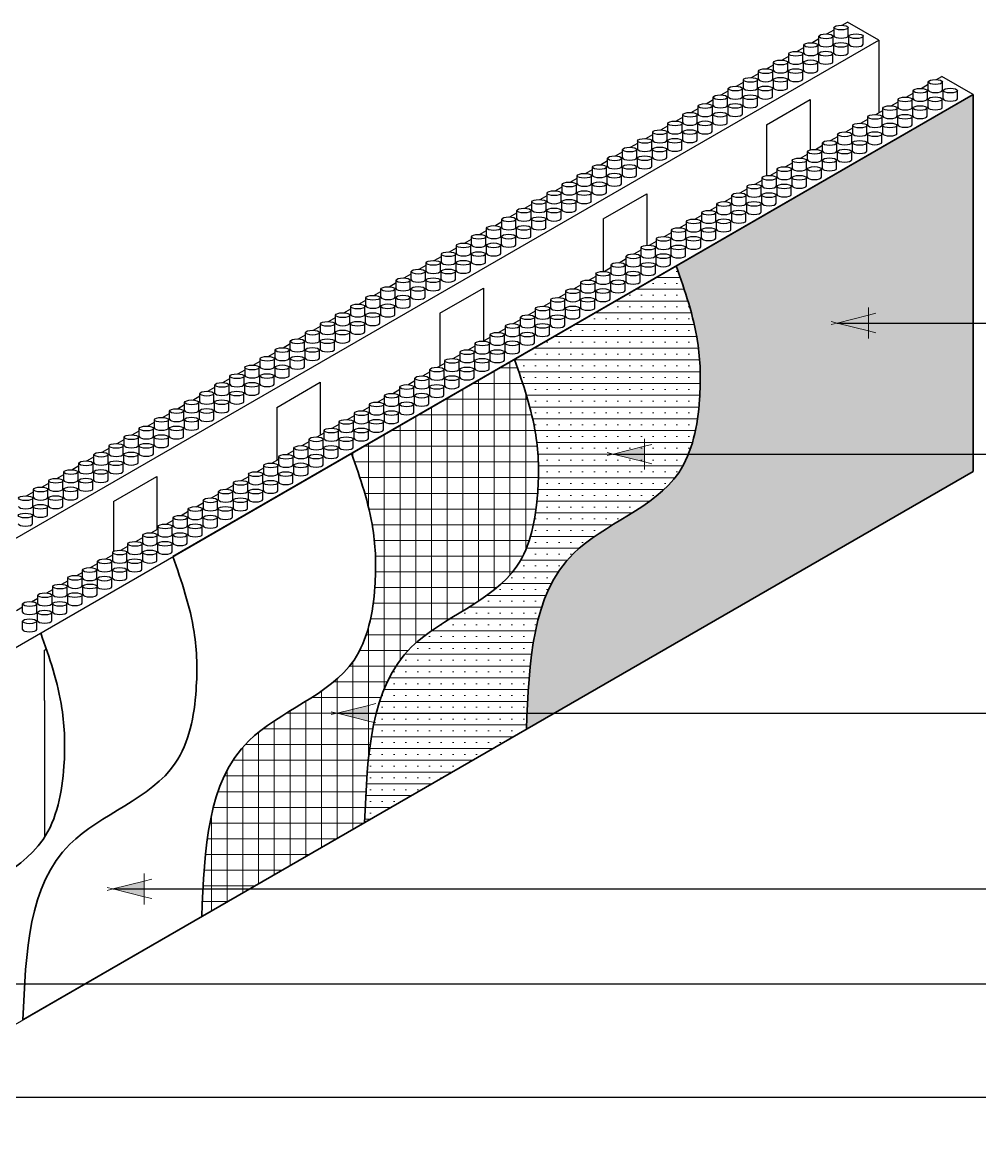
# Model space of a CAD drawing. Header units: inches. Extents: x 31.4 to 100.4, y 26.9 to 80.1.
# Drawn here: x 46.73 to 77.21, y 44.86 to 80.07 of the extents above; entities that cross this region are included whole.
import ezdxf

# ---------------------------------------------------------------- set-up
doc = ezdxf.new("R2010")
doc.units = ezdxf.units.IN
doc.header["$MEASUREMENT"] = 0
for name, color, linetype, lineweight in [('A fine', 251, 'Continuous', 5), ('A4 medium', 7, 'Continuous', 35), ('DIM', 3, 'Continuous', 13)]:
    doc.layers.add(name, color=color, linetype=linetype, lineweight=lineweight)
doc.styles.add('ARCTEXT', font='arctext.shx', dxfattribs={"width": 0.85})
doc.dimstyles.new('ARCTEXT1-4', dxfattribs={"dimtxt": 4, "dimasz": 2, "dimexe": 2, "dimexo": 2, "dimgap": 2, "dimtad": 1, "dimdec": 4, "dimzin": 3, "dimdsep": 46, "dimlunit": 4, "dimtxsty": 'ARCTEXT', "dimblk": 'ARCHTICK', "dimcen": 2, "dimaunit": 1, "dimadec": 0, "dimazin": 0, "dimtfac": 1, "dimtdec": 4, "dimtmove": 2, "dimatfit": 3, "dimldrblk": 'arrow', "dimfxl": 0, "dimtolj": 1, "dimtzin": 0, "dimarcsym": 0})

# ---------------------------------------------------------------- blocks, each defined once
blk = doc.blocks.new('_ArchTick')
at = {"color": 0, "linetype": 'ByBlock', "const_width": 0.15}
blk.add_lwpolyline([(-0.5, -0.5), (0.5, 0.5)], dxfattribs=at)
blk = doc.blocks.new('arrow')
at = {"layer": 'DIM'}
blk.add_hatch(color=253, dxfattribs=at).paths.add_polyline_path([(-2, 0.5), (-2, -0.5), (0, 0)])
at = {"layer": 'DIM', "lineweight": 9}
for points in [[(-2, 0.983), (-2, 0.5), (-2.469, 0.617)], [(0.374, 0.094), (0, 0)], [(0.374, -0.094), (0, 0)], [(-2, -0.983), (-2, -0.5), (-2.469, -0.617)]]:
    blk.add_lwpolyline(points, dxfattribs=at)
at = {"layer": 'DIM', "lineweight": 15}
blk.add_lwpolyline([(0, 0), (-2, -0.5), (-2, 0.5), (0, 0)], dxfattribs=at)

msp = doc.modelspace()

# ---------------------------------------------------------------- hatches: boundary and pattern name
at = {"layer": 'A fine', "ltscale": 0.15}
h = msp.add_hatch(dxfattribs=at)
h.set_pattern_fill('AR-SAND', color=256, scale=0.2, style=0)
h.set_pattern_definition([(37.5, (-5234.74188, 1622.56354), (-0.012598672, 0.385364754), [0, -0.304, 0, -0.34, 0, -0.325]), (7.5, (-5234.7419, 1622.56354), (0.35395534, 0.564429213), [0, -0.164, 0, -0.274, 0, -0.105]), (327.5, (-5234.98788, 1622.56354), (0.622828372, 0.00113181), [0, -0.1, 0, -0.36, 0, -0.47]), (317.5, (-5234.9879, 1622.56354), (0.60122532, 0.175535113), [0, -0.05, 0, -0.236, 0, -0.27])])
edge = h.paths.add_edge_path()
edge.add_line((77.002, 65.761), (77.002, 77.761))
edge.add_line((77.002, 77.761), (67.553, 72.305))
edge.add_spline(control_points=[(67.553, 72.305), (67.831, 71.51), (68.302, 70.127), (68.355, 67.879), (67.79, 64.876), (63.02, 63.415), (62.869, 59.699), (62.781, 57.55)], knot_values=[0, 0, 0, 0, 2.502538, 4.34499, 6.771343, 10.999192, 16.791366, 16.791366, 16.791366, 16.791366], degree=3, periodic=0)
edge.add_line((62.781, 57.55), (77.002, 65.761))
h = msp.add_hatch(dxfattribs=at)
h.set_pattern_fill('SACNCR', color=256, scale=4, angle=135, style=0)
h.set_pattern_definition([(180, (-5234.74188, 1622.56354), (-6e-17, -0.375), []), (180, (-5234.92938, 1622.75104), (-6e-17, -0.375), [0, -0.375])])
edge = h.paths.add_edge_path()
edge.add_spline(control_points=[(62.781, 57.55), (62.869, 59.699), (63.02, 63.415), (67.79, 64.876), (68.355, 67.879), (68.302, 70.127), (67.831, 71.51), (67.553, 72.305)], knot_values=[0, 0, 0, 0, 5.792174, 10.020023, 12.446376, 14.288828, 16.791366, 16.791366, 16.791366, 16.791366], degree=3, periodic=0)
edge.add_line((67.553, 72.305), (62.402, 69.332))
edge.add_spline(control_points=[(62.402, 69.332), (62.681, 68.536), (63.152, 67.153), (63.205, 64.905), (62.64, 61.902), (57.87, 60.441), (57.718, 56.725), (57.631, 54.577)], knot_values=[0, 0, 0, 0, 2.502538, 4.34499, 6.771343, 10.999192, 16.791366, 16.791366, 16.791366, 16.791366], degree=3, periodic=0)
edge.add_line((57.631, 54.577), (62.781, 57.55))
h = msp.add_hatch(dxfattribs=at)
h.set_pattern_fill('ANSI37', color=256, scale=4, angle=45, style=0)
h.set_pattern_definition([(90, (-5234.7419, 1622.56354), (-0.5, 1e-16), []), (180, (-5234.7419, 1622.56354), (-1e-16, -0.5), [])])
edge = h.paths.add_edge_path()
edge.add_spline(control_points=[(57.631, 54.577), (57.718, 56.725), (57.87, 60.441), (62.64, 61.902), (63.205, 64.905), (63.152, 67.153), (62.681, 68.536), (62.402, 69.332)], knot_values=[0, 0, 0, 0, 5.792174, 10.020023, 12.446376, 14.288828, 16.791366, 16.791366, 16.791366, 16.791366], degree=3, periodic=0)
edge.add_line((62.402, 69.332), (57.219, 66.339))
edge.add_spline(control_points=[(57.219, 66.339), (57.498, 65.544), (57.969, 64.161), (58.022, 61.913), (57.456, 58.91), (52.687, 57.449), (52.535, 53.733), (52.448, 51.584)], knot_values=[0, 0, 0, 0, 2.502538, 4.34499, 6.771343, 10.999192, 16.791366, 16.791366, 16.791366, 16.791366], degree=3, periodic=0)
edge.add_line((52.448, 51.584), (57.631, 54.577))

# ---------------------------------------------------------------- linework, layer by layer
at = {"ltscale": 0.15}
for p, q in [((72.829, 79.97), (73.002, 80.07)), ((74.002, 79.493), (73.002, 80.07)), ((72.091, 79.359), (72.091, 79.618)), ((72.348, 79.693), (72.572, 79.822)), ((72.544, 79.359), (72.544, 79.618)), ((72.572, 79.636), (72.572, 79.895)), ((73.025, 79.636), (73.025, 79.895)), ((73.046, 79.363), (73.046, 79.621)), ((73.499, 79.363), (73.499, 79.621)), ((32.433, 55.493), (74.002, 79.493)), ((71.387, 79.138), (71.61, 79.267)), ((71.61, 79.081), (71.61, 79.34)), ((71.867, 79.415), (72.091, 79.544)), ((72.063, 79.081), (72.063, 79.34)), ((72.565, 79.085), (72.565, 79.344)), ((73.018, 79.085), (73.018, 79.344)), ((74.002, 79.493), (74.002, 77.184)), ((70.906, 78.86), (71.13, 78.989)), ((71.13, 78.804), (71.13, 79.063)), ((71.583, 78.804), (71.583, 79.063)), ((72.085, 78.808), (72.085, 79.066)), ((72.538, 78.808), (72.538, 79.066)), ((70.425, 78.583), (70.649, 78.712)), ((70.649, 78.526), (70.649, 78.785)), ((71.102, 78.526), (71.102, 78.785)), ((71.604, 78.53), (71.604, 78.789)), ((72.057, 78.53), (72.057, 78.789)), ((69.688, 77.971), (69.688, 78.23)), ((69.945, 78.305), (70.168, 78.434)), ((70.141, 77.971), (70.141, 78.23)), ((70.168, 78.249), (70.168, 78.508)), ((70.621, 78.249), (70.621, 78.508)), ((70.643, 77.975), (70.643, 78.234)), ((71.096, 77.975), (71.096, 78.234)), ((71.123, 78.253), (71.123, 78.511)), ((71.576, 78.253), (71.576, 78.511)), ((75.829, 78.238), (76.002, 78.338)), ((77.002, 77.761), (76.002, 78.338)), ((68.983, 77.75), (69.207, 77.879)), ((69.207, 77.694), (69.207, 77.953)), ((69.464, 78.028), (69.688, 78.157)), ((69.66, 77.694), (69.66, 77.953)), ((70.162, 77.697), (70.162, 77.956)), ((70.615, 77.697), (70.615, 77.956)), ((75.091, 77.627), (75.091, 77.886)), ((75.348, 77.961), (75.572, 78.09)), ((75.544, 77.627), (75.544, 77.886)), ((75.572, 77.904), (75.572, 78.163)), ((76.025, 77.904), (76.025, 78.163)), ((76.046, 77.63), (76.046, 77.889)), ((76.499, 77.63), (76.499, 77.889)), ((35.433, 53.761), (77.002, 77.761)), ((68.503, 77.473), (68.726, 77.602)), ((68.726, 77.416), (68.726, 77.675)), ((69.179, 77.416), (69.179, 77.675)), ((69.681, 77.42), (69.681, 77.679)), ((70.134, 77.42), (70.134, 77.679)), ((70.423, 76.801), (71.808, 77.601)), ((71.808, 77.601), (71.808, 76.001)), ((74.387, 77.406), (74.61, 77.535)), ((74.61, 77.349), (74.61, 77.608)), ((74.867, 77.683), (75.091, 77.812)), ((75.063, 77.349), (75.063, 77.608)), ((75.565, 77.353), (75.565, 77.612)), ((76.018, 77.353), (76.018, 77.612)), ((77.002, 77.761), (77.002, 65.761)), ((67.765, 76.861), (67.765, 77.12)), ((68.022, 77.195), (68.246, 77.324)), ((68.218, 76.861), (68.218, 77.12)), ((68.246, 77.139), (68.246, 77.398)), ((68.699, 77.139), (68.699, 77.398)), ((68.72, 76.865), (68.72, 77.124)), ((69.173, 76.865), (69.173, 77.124)), ((69.201, 77.142), (69.201, 77.401)), ((69.654, 77.142), (69.654, 77.401)), ((73.906, 77.128), (74.13, 77.257)), ((74.13, 77.072), (74.13, 77.331)), ((74.583, 77.072), (74.583, 77.331)), ((75.085, 77.075), (75.085, 77.334)), ((75.538, 77.075), (75.538, 77.334)), ((67.061, 76.64), (67.284, 76.769)), ((67.284, 76.584), (67.284, 76.843)), ((67.541, 76.918), (67.765, 77.047)), ((67.737, 76.584), (67.737, 76.843)), ((68.239, 76.587), (68.239, 76.846)), ((68.692, 76.587), (68.692, 76.846)), ((70.423, 76.801), (70.423, 75.18)), ((73.168, 76.517), (73.168, 76.776)), ((73.425, 76.851), (73.649, 76.98)), ((73.621, 76.517), (73.621, 76.776)), ((73.649, 76.794), (73.649, 77.053)), ((74.102, 76.794), (74.102, 77.053)), ((74.123, 76.52), (74.123, 76.779)), ((74.576, 76.52), (74.576, 76.779)), ((74.604, 76.798), (74.604, 77.057)), ((75.057, 76.798), (75.057, 77.057)), ((66.58, 76.363), (66.804, 76.492)), ((66.804, 76.306), (66.804, 76.565)), ((67.257, 76.306), (67.257, 76.565)), ((67.759, 76.31), (67.759, 76.569)), ((68.212, 76.31), (68.212, 76.569)), ((72.464, 76.296), (72.688, 76.425)), ((72.688, 76.239), (72.688, 76.498)), ((72.945, 76.573), (73.168, 76.702)), ((73.141, 76.239), (73.141, 76.498)), ((73.643, 76.243), (73.643, 76.502)), ((74.096, 76.243), (74.096, 76.502)), ((66.099, 76.085), (66.323, 76.214)), ((66.323, 76.029), (66.323, 76.288)), ((66.776, 76.029), (66.776, 76.288)), ((67.278, 76.032), (67.278, 76.291)), ((67.731, 76.032), (67.731, 76.291)), ((71.983, 76.018), (72.207, 76.147)), ((72.207, 75.962), (72.207, 76.221)), ((72.66, 75.962), (72.66, 76.221)), ((73.162, 75.965), (73.162, 76.224)), ((73.615, 75.965), (73.615, 76.224)), ((65.362, 75.474), (65.362, 75.733)), ((65.619, 75.808), (65.842, 75.937)), ((65.815, 75.474), (65.815, 75.733)), ((65.842, 75.751), (65.842, 76.01)), ((66.295, 75.751), (66.295, 76.01)), ((66.317, 75.477), (66.317, 75.736)), ((66.77, 75.477), (66.77, 75.736)), ((66.797, 75.755), (66.797, 76.014)), ((67.25, 75.755), (67.25, 76.014)), ((71.503, 75.741), (71.726, 75.87)), ((71.726, 75.684), (71.726, 75.943)), ((72.179, 75.684), (72.179, 75.943)), ((72.681, 75.688), (72.681, 75.947)), ((73.134, 75.688), (73.134, 75.947)), ((64.657, 75.253), (64.881, 75.382)), ((64.881, 75.196), (64.881, 75.455)), ((65.138, 75.53), (65.362, 75.659)), ((65.334, 75.196), (65.334, 75.455)), ((65.836, 75.2), (65.836, 75.459)), ((66.289, 75.2), (66.289, 75.459)), ((70.765, 75.129), (70.765, 75.388)), ((71.022, 75.463), (71.246, 75.592)), ((71.218, 75.129), (71.218, 75.388)), ((71.246, 75.407), (71.246, 75.666)), ((71.699, 75.407), (71.699, 75.666)), ((71.72, 75.133), (71.72, 75.392)), ((72.173, 75.133), (72.173, 75.392)), ((72.201, 75.41), (72.201, 75.669)), ((72.654, 75.41), (72.654, 75.669)), ((64.177, 74.975), (64.4, 75.104)), ((64.4, 74.919), (64.4, 75.178)), ((64.853, 74.919), (64.853, 75.178)), ((65.355, 74.922), (65.355, 75.181)), ((65.808, 74.922), (65.808, 75.181)), ((70.061, 74.908), (70.284, 75.037)), ((70.284, 74.852), (70.284, 75.111)), ((70.541, 75.186), (70.765, 75.315)), ((70.737, 74.852), (70.737, 75.111)), ((71.239, 74.855), (71.239, 75.114)), ((71.692, 74.855), (71.692, 75.114)), ((63.696, 74.697), (63.92, 74.826)), ((63.92, 74.641), (63.92, 74.9)), ((64.373, 74.641), (64.373, 74.9)), ((64.875, 74.645), (64.875, 74.904)), ((65.328, 74.645), (65.328, 74.904)), ((69.58, 74.63), (69.804, 74.76)), ((69.804, 74.574), (69.804, 74.833)), ((70.257, 74.574), (70.257, 74.833)), ((70.759, 74.578), (70.759, 74.837)), ((71.212, 74.578), (71.212, 74.837)), ((62.958, 74.086), (62.958, 74.345)), ((63.215, 74.42), (63.439, 74.549)), ((63.411, 74.086), (63.411, 74.345)), ((63.439, 74.364), (63.439, 74.623)), ((63.892, 74.364), (63.892, 74.623)), ((63.913, 74.09), (63.913, 74.349)), ((64.366, 74.09), (64.366, 74.349)), ((64.394, 74.367), (64.394, 74.626)), ((64.847, 74.367), (64.847, 74.626)), ((65.226, 73.801), (66.612, 74.601)), ((66.612, 74.601), (66.612, 72.964)), ((69.099, 74.353), (69.323, 74.482)), ((69.323, 74.297), (69.323, 74.556)), ((69.776, 74.297), (69.776, 74.556)), ((70.278, 74.3), (70.278, 74.559)), ((70.731, 74.3), (70.731, 74.559)), ((62.254, 73.865), (62.478, 73.994)), ((62.478, 73.809), (62.478, 74.068)), ((62.735, 74.142), (62.958, 74.271)), ((62.931, 73.809), (62.931, 74.068)), ((63.433, 73.812), (63.433, 74.071)), ((63.886, 73.812), (63.886, 74.071)), ((68.362, 73.742), (68.362, 74.001)), ((68.619, 74.075), (68.842, 74.204)), ((68.815, 73.742), (68.815, 74.001)), ((68.842, 74.019), (68.842, 74.278)), ((69.295, 74.019), (69.295, 74.278)), ((69.317, 73.745), (69.317, 74.004)), ((69.77, 73.745), (69.77, 74.004)), ((69.797, 74.023), (69.797, 74.282)), ((70.25, 74.023), (70.25, 74.282)), ((61.773, 73.587), (61.997, 73.716)), ((61.997, 73.531), (61.997, 73.79)), ((62.45, 73.531), (62.45, 73.79)), ((62.952, 73.535), (62.952, 73.794)), ((63.405, 73.535), (63.405, 73.794)), ((65.226, 73.801), (65.226, 72.134)), ((67.657, 73.52), (67.881, 73.649)), ((67.881, 73.464), (67.881, 73.723)), ((68.138, 73.798), (68.362, 73.927)), ((68.334, 73.464), (68.334, 73.723)), ((68.836, 73.468), (68.836, 73.727)), ((69.289, 73.468), (69.289, 73.727)), ((61.293, 73.31), (61.516, 73.439)), ((61.516, 73.254), (61.516, 73.513)), ((61.969, 73.254), (61.969, 73.513)), ((62.471, 73.257), (62.471, 73.516)), ((62.924, 73.257), (62.924, 73.516)), ((67.177, 73.243), (67.4, 73.372)), ((67.4, 73.187), (67.4, 73.446)), ((67.853, 73.187), (67.853, 73.446)), ((68.355, 73.19), (68.355, 73.449)), ((68.808, 73.19), (68.808, 73.449)), ((60.555, 72.699), (60.555, 72.958)), ((60.812, 73.032), (61.036, 73.161)), ((61.008, 72.699), (61.008, 72.958)), ((61.036, 72.976), (61.036, 73.235)), ((61.489, 72.976), (61.489, 73.235)), ((61.51, 72.702), (61.51, 72.961)), ((61.963, 72.702), (61.963, 72.961)), ((61.991, 72.98), (61.991, 73.239)), ((62.444, 72.98), (62.444, 73.239)), ((66.439, 72.632), (66.439, 72.891)), ((66.696, 72.965), (66.92, 73.094)), ((66.892, 72.632), (66.892, 72.891)), ((66.92, 72.909), (66.92, 73.168)), ((67.373, 72.909), (67.373, 73.168)), ((67.394, 72.635), (67.394, 72.894)), ((67.847, 72.635), (67.847, 72.894)), ((67.875, 72.913), (67.875, 73.172)), ((68.328, 72.913), (68.328, 73.172)), ((59.851, 72.477), (60.074, 72.606)), ((60.074, 72.421), (60.074, 72.68)), ((60.331, 72.755), (60.555, 72.884)), ((60.527, 72.421), (60.527, 72.68)), ((61.029, 72.425), (61.029, 72.684)), ((61.482, 72.425), (61.482, 72.684)), ((65.735, 72.41), (65.958, 72.539)), ((65.958, 72.354), (65.958, 72.613)), ((66.215, 72.688), (66.439, 72.817)), ((66.411, 72.354), (66.411, 72.613)), ((66.913, 72.358), (66.913, 72.617)), ((67.366, 72.358), (67.366, 72.617)), ((59.37, 72.2), (59.594, 72.329)), ((59.594, 72.144), (59.594, 72.403)), ((60.047, 72.144), (60.047, 72.403)), ((60.549, 72.147), (60.549, 72.406)), ((61.002, 72.147), (61.002, 72.406)), ((65.254, 72.133), (65.478, 72.262)), ((65.478, 72.077), (65.478, 72.336)), ((65.931, 72.077), (65.931, 72.336)), ((66.433, 72.08), (66.433, 72.339)), ((66.886, 72.08), (66.886, 72.339)), ((58.632, 71.589), (58.632, 71.848)), ((58.889, 71.922), (59.113, 72.051)), ((59.085, 71.589), (59.085, 71.848)), ((59.113, 71.866), (59.113, 72.125)), ((59.566, 71.866), (59.566, 72.125)), ((59.587, 71.592), (59.587, 71.851)), ((60.04, 71.592), (60.04, 71.851)), ((60.068, 71.87), (60.068, 72.129)), ((60.521, 71.87), (60.521, 72.129)), ((64.773, 71.855), (64.997, 71.984)), ((64.997, 71.799), (64.997, 72.058)), ((65.45, 71.799), (65.45, 72.058)), ((65.952, 71.803), (65.952, 72.062)), ((66.405, 71.803), (66.405, 72.062)), ((57.928, 71.367), (58.152, 71.496)), ((58.152, 71.311), (58.152, 71.57)), ((58.409, 71.645), (58.632, 71.774)), ((58.605, 71.311), (58.605, 71.57)), ((59.107, 71.315), (59.107, 71.574)), ((59.56, 71.315), (59.56, 71.574)), ((60.03, 70.801), (61.416, 71.601)), ((61.416, 71.601), (61.416, 69.917)), ((64.036, 71.244), (64.036, 71.503)), ((64.293, 71.578), (64.516, 71.707)), ((64.489, 71.244), (64.489, 71.503)), ((64.516, 71.522), (64.516, 71.781)), ((64.969, 71.522), (64.969, 71.781)), ((64.991, 71.248), (64.991, 71.507)), ((65.444, 71.248), (65.444, 71.507)), ((65.471, 71.525), (65.471, 71.784)), ((65.924, 71.525), (65.924, 71.784)), ((57.448, 71.09), (57.671, 71.219)), ((57.671, 71.034), (57.671, 71.293)), ((58.124, 71.034), (58.124, 71.293)), ((58.626, 71.037), (58.626, 71.296)), ((59.079, 71.037), (59.079, 71.296)), ((63.331, 71.023), (63.555, 71.152)), ((63.555, 70.967), (63.555, 71.226)), ((63.812, 71.3), (64.036, 71.429)), ((64.008, 70.967), (64.008, 71.226)), ((64.51, 70.97), (64.51, 71.229)), ((64.963, 70.97), (64.963, 71.229)), ((56.967, 70.812), (57.19, 70.941)), ((57.19, 70.756), (57.19, 71.015)), ((57.643, 70.756), (57.643, 71.015)), ((58.145, 70.76), (58.145, 71.019)), ((58.599, 70.76), (58.599, 71.019)), ((60.03, 70.801), (60.03, 69.117)), ((62.851, 70.745), (63.074, 70.874)), ((63.074, 70.689), (63.074, 70.948)), ((63.527, 70.689), (63.527, 70.948)), ((64.029, 70.693), (64.029, 70.952)), ((64.482, 70.693), (64.482, 70.952)), ((56.229, 70.201), (56.229, 70.46)), ((56.486, 70.535), (56.71, 70.664)), ((56.682, 70.201), (56.682, 70.46)), ((56.71, 70.479), (56.71, 70.738)), ((57.163, 70.479), (57.163, 70.738)), ((57.184, 70.205), (57.184, 70.464)), ((57.637, 70.205), (57.637, 70.464)), ((57.665, 70.482), (57.665, 70.741)), ((58.118, 70.482), (58.118, 70.741)), ((62.37, 70.468), (62.594, 70.597)), ((62.594, 70.412), (62.594, 70.671)), ((63.047, 70.412), (63.047, 70.671)), ((63.549, 70.415), (63.549, 70.674)), ((64.002, 70.415), (64.002, 70.674)), ((55.525, 69.98), (55.748, 70.109)), ((55.748, 69.924), (55.748, 70.182)), ((56.006, 70.257), (56.229, 70.386)), ((56.201, 69.924), (56.201, 70.182)), ((56.703, 69.927), (56.703, 70.186)), ((57.157, 69.927), (57.157, 70.186)), ((61.632, 69.857), (61.632, 70.116)), ((61.889, 70.19), (62.113, 70.319)), ((62.085, 69.857), (62.085, 70.116)), ((62.113, 70.134), (62.113, 70.393)), ((62.566, 70.134), (62.566, 70.393)), ((62.587, 69.86), (62.587, 70.119)), ((63.04, 69.86), (63.04, 70.119)), ((63.068, 70.138), (63.068, 70.397)), ((63.521, 70.138), (63.521, 70.397)), ((55.044, 69.702), (55.268, 69.831)), ((55.268, 69.646), (55.268, 69.905)), ((55.721, 69.646), (55.721, 69.905)), ((56.223, 69.65), (56.223, 69.909)), ((56.676, 69.65), (56.676, 69.909)), ((60.928, 69.635), (61.152, 69.764)), ((61.152, 69.579), (61.152, 69.838)), ((61.409, 69.913), (61.632, 70.042)), ((61.605, 69.579), (61.605, 69.838)), ((62.107, 69.583), (62.107, 69.842)), ((62.56, 69.583), (62.56, 69.842)), ((54.564, 69.425), (54.787, 69.554)), ((54.787, 69.369), (54.787, 69.627)), ((55.24, 69.369), (55.24, 69.627)), ((55.742, 69.372), (55.742, 69.631)), ((56.195, 69.372), (56.195, 69.631)), ((60.448, 69.358), (60.671, 69.487)), ((60.671, 69.302), (60.671, 69.56)), ((61.124, 69.302), (61.124, 69.56)), ((61.626, 69.305), (61.626, 69.564)), ((62.079, 69.305), (62.079, 69.564)), ((53.826, 68.814), (53.826, 69.072)), ((54.083, 69.147), (54.306, 69.276)), ((54.279, 68.814), (54.279, 69.072)), ((54.306, 69.091), (54.306, 69.35)), ((54.759, 69.091), (54.759, 69.35)), ((54.781, 68.817), (54.781, 69.076)), ((55.234, 68.817), (55.234, 69.076)), ((55.261, 69.095), (55.261, 69.354)), ((55.715, 69.095), (55.715, 69.354)), ((59.967, 69.08), (60.19, 69.209)), ((60.19, 69.024), (60.19, 69.283)), ((60.643, 69.024), (60.643, 69.283)), ((61.145, 69.028), (61.145, 69.287)), ((61.599, 69.028), (61.599, 69.287)), ((53.122, 68.592), (53.345, 68.721)), ((53.345, 68.536), (53.345, 68.795)), ((53.602, 68.87), (53.826, 68.999)), ((53.798, 68.536), (53.798, 68.795)), ((54.3, 68.54), (54.3, 68.799)), ((54.753, 68.54), (54.753, 68.799)), ((59.229, 68.469), (59.229, 68.728)), ((59.486, 68.803), (59.71, 68.932)), ((59.682, 68.469), (59.682, 68.728)), ((59.71, 68.747), (59.71, 69.005)), ((60.163, 68.747), (60.163, 69.005)), ((60.184, 68.473), (60.184, 68.732)), ((60.637, 68.473), (60.637, 68.732)), ((60.665, 68.75), (60.665, 69.009)), ((61.118, 68.75), (61.118, 69.009)), ((52.641, 68.315), (52.864, 68.444)), ((52.864, 68.259), (52.864, 68.517)), ((53.317, 68.259), (53.317, 68.517)), ((53.819, 68.262), (53.819, 68.521)), ((54.273, 68.262), (54.273, 68.521)), ((54.834, 67.801), (56.22, 68.601)), ((56.22, 68.601), (56.22, 66.917)), ((58.525, 68.248), (58.748, 68.377)), ((58.748, 68.192), (58.748, 68.45)), ((59.006, 68.525), (59.229, 68.654)), ((59.201, 68.192), (59.201, 68.45)), ((59.703, 68.195), (59.703, 68.454)), ((60.157, 68.195), (60.157, 68.454)), ((51.903, 67.704), (51.903, 67.962)), ((52.16, 68.037), (52.384, 68.166)), ((52.356, 67.704), (52.356, 67.962)), ((52.384, 67.981), (52.384, 68.24)), ((52.837, 67.981), (52.837, 68.24)), ((52.858, 67.707), (52.858, 67.966)), ((53.311, 67.707), (53.311, 67.966)), ((53.339, 67.985), (53.339, 68.243)), ((53.792, 67.985), (53.792, 68.243)), ((58.044, 67.97), (58.268, 68.099)), ((58.268, 67.914), (58.268, 68.173)), ((58.721, 67.914), (58.721, 68.173)), ((59.223, 67.918), (59.223, 68.176)), ((59.676, 67.918), (59.676, 68.176)), ((51.199, 67.482), (51.422, 67.611)), ((51.422, 67.426), (51.422, 67.685)), ((51.68, 67.76), (51.903, 67.889)), ((51.875, 67.426), (51.875, 67.685)), ((52.377, 67.43), (52.377, 67.688)), ((52.831, 67.43), (52.831, 67.688)), ((54.834, 67.801), (54.834, 66.117)), ((57.306, 67.359), (57.306, 67.618)), ((57.564, 67.693), (57.787, 67.822)), ((57.759, 67.359), (57.759, 67.618)), ((57.787, 67.637), (57.787, 67.895)), ((58.24, 67.637), (58.24, 67.895)), ((58.261, 67.363), (58.261, 67.621)), ((58.715, 67.363), (58.715, 67.621)), ((58.742, 67.64), (58.742, 67.899)), ((59.195, 67.64), (59.195, 67.899)), ((50.718, 67.205), (50.942, 67.334)), ((50.942, 67.148), (50.942, 67.407)), ((51.395, 67.148), (51.395, 67.407)), ((51.897, 67.152), (51.897, 67.411)), ((52.35, 67.152), (52.35, 67.411)), ((56.602, 67.138), (56.826, 67.267)), ((56.826, 67.082), (56.826, 67.34)), ((57.083, 67.415), (57.306, 67.544)), ((57.279, 67.082), (57.279, 67.34)), ((57.781, 67.085), (57.781, 67.344)), ((58.234, 67.085), (58.234, 67.344)), ((50.238, 66.927), (50.461, 67.056)), ((50.461, 66.871), (50.461, 67.13)), ((50.914, 66.871), (50.914, 67.13)), ((51.416, 66.875), (51.416, 67.133)), ((51.869, 66.875), (51.869, 67.133)), ((56.122, 66.86), (56.345, 66.989)), ((56.345, 66.804), (56.345, 67.063)), ((56.798, 66.804), (56.798, 67.063)), ((57.3, 66.808), (57.3, 67.066)), ((57.753, 66.808), (57.753, 67.066)), ((49.5, 66.316), (49.5, 66.575)), ((49.757, 66.65), (49.98, 66.779)), ((49.953, 66.316), (49.953, 66.575)), ((49.98, 66.593), (49.98, 66.852)), ((50.433, 66.593), (50.433, 66.852)), ((50.455, 66.32), (50.455, 66.578)), ((50.908, 66.32), (50.908, 66.578)), ((50.936, 66.597), (50.936, 66.856)), ((51.389, 66.597), (51.389, 66.856)), ((55.641, 66.583), (55.864, 66.712)), ((55.864, 66.526), (55.864, 66.785)), ((56.317, 66.526), (56.317, 66.785)), ((56.819, 66.53), (56.819, 66.789)), ((57.273, 66.53), (57.273, 66.789)), ((48.796, 66.095), (49.019, 66.224)), ((49.019, 66.038), (49.019, 66.297)), ((49.276, 66.372), (49.5, 66.501)), ((49.472, 66.038), (49.472, 66.297)), ((49.974, 66.042), (49.974, 66.301)), ((50.427, 66.042), (50.427, 66.301)), ((54.903, 65.971), (54.903, 66.23)), ((55.16, 66.305), (55.384, 66.434)), ((55.356, 65.971), (55.356, 66.23)), ((55.384, 66.249), (55.384, 66.508)), ((55.837, 66.249), (55.837, 66.508)), ((55.858, 65.975), (55.858, 66.234)), ((56.311, 65.975), (56.311, 66.234)), ((56.339, 66.253), (56.339, 66.511)), ((56.792, 66.253), (56.792, 66.511)), ((48.315, 65.817), (48.538, 65.946)), ((48.538, 65.761), (48.538, 66.02)), ((48.991, 65.761), (48.991, 66.02)), ((49.494, 65.765), (49.494, 66.023)), ((49.947, 65.765), (49.947, 66.023)), ((54.199, 65.75), (54.422, 65.879)), ((54.422, 65.694), (54.422, 65.953)), ((54.68, 66.028), (54.903, 66.157)), ((54.875, 65.694), (54.875, 65.953)), ((55.377, 65.698), (55.377, 65.956)), ((55.831, 65.698), (55.831, 65.956)), ((35.433, 41.761), (77.002, 65.761)), ((47.834, 65.54), (48.058, 65.669)), ((48.058, 65.483), (48.058, 65.742)), ((48.511, 65.483), (48.511, 65.742)), ((49.013, 65.487), (49.013, 65.746)), ((49.466, 65.487), (49.466, 65.746)), ((49.638, 64.801), (51.024, 65.601)), ((51.024, 65.601), (51.024, 63.917)), ((53.718, 65.473), (53.942, 65.602)), ((53.942, 65.416), (53.942, 65.675)), ((54.395, 65.416), (54.395, 65.675)), ((54.897, 65.42), (54.897, 65.679)), ((55.35, 65.42), (55.35, 65.679)), ((47.096, 64.928), (47.096, 65.187)), ((47.354, 65.262), (47.577, 65.391)), ((47.549, 64.928), (47.549, 65.187)), ((47.577, 65.206), (47.577, 65.465)), ((48.03, 65.206), (48.03, 65.465)), ((48.052, 64.932), (48.052, 65.191)), ((48.505, 64.932), (48.505, 65.191)), ((48.532, 65.209), (48.532, 65.468)), ((48.985, 65.209), (48.985, 65.468)), ((53.238, 65.195), (53.461, 65.324)), ((53.461, 65.139), (53.461, 65.398)), ((53.914, 65.139), (53.914, 65.398)), ((54.416, 65.142), (54.416, 65.401)), ((54.869, 65.142), (54.869, 65.401)), ((46.873, 64.985), (47.096, 65.114)), ((47.069, 64.651), (47.069, 64.91)), ((47.571, 64.654), (47.571, 64.913)), ((48.024, 64.654), (48.024, 64.913)), ((49.638, 64.801), (49.638, 63.21)), ((52.5, 64.584), (52.5, 64.843)), ((52.757, 64.918), (52.98, 65.047)), ((52.953, 64.584), (52.953, 64.843)), ((52.98, 64.861), (52.98, 65.12)), ((53.433, 64.861), (53.433, 65.12)), ((53.455, 64.587), (53.455, 64.846)), ((53.908, 64.587), (53.908, 64.846)), ((53.936, 64.865), (53.936, 65.124)), ((54.389, 64.865), (54.389, 65.124)), ((47.09, 64.377), (47.09, 64.636)), ((47.543, 64.377), (47.543, 64.636)), ((51.796, 64.363), (52.019, 64.492)), ((52.019, 64.306), (52.019, 64.565)), ((52.276, 64.64), (52.5, 64.769)), ((52.472, 64.306), (52.472, 64.565)), ((52.974, 64.31), (52.974, 64.569)), ((53.427, 64.31), (53.427, 64.569)), ((47.063, 64.099), (47.063, 64.358)), ((51.315, 64.085), (51.538, 64.214)), ((51.538, 64.029), (51.538, 64.288)), ((51.991, 64.029), (51.991, 64.288)), ((52.494, 64.032), (52.494, 64.291)), ((52.947, 64.032), (52.947, 64.291)), ((50.834, 63.808), (51.058, 63.937)), ((51.058, 63.751), (51.058, 64.01)), ((51.511, 63.751), (51.511, 64.01)), ((51.532, 63.477), (51.532, 63.736)), ((51.985, 63.477), (51.985, 63.736)), ((52.013, 63.755), (52.013, 64.014)), ((52.466, 63.755), (52.466, 64.014)), ((49.873, 63.253), (50.096, 63.382)), ((50.096, 63.196), (50.096, 63.455)), ((50.354, 63.53), (50.577, 63.659)), ((50.549, 63.196), (50.549, 63.455)), ((50.577, 63.474), (50.577, 63.733)), ((51.03, 63.474), (51.03, 63.733)), ((51.052, 63.2), (51.052, 63.459)), ((51.505, 63.2), (51.505, 63.459)), ((49.392, 62.975), (49.616, 63.104)), ((49.616, 62.919), (49.616, 63.178)), ((50.069, 62.919), (50.069, 63.178)), ((50.571, 62.922), (50.571, 63.181)), ((51.024, 62.922), (51.024, 63.181)), ((48.912, 62.698), (49.135, 62.827)), ((49.135, 62.641), (49.135, 62.9)), ((49.588, 62.641), (49.588, 62.9)), ((50.09, 62.645), (50.09, 62.904)), ((50.543, 62.645), (50.543, 62.904)), ((48.191, 62.115), (48.191, 62.374)), ((48.477, 62.447), (48.665, 62.555)), ((48.644, 62.115), (48.644, 62.374)), ((48.654, 62.364), (48.654, 62.623)), ((49.107, 62.364), (49.107, 62.623)), ((49.129, 62.09), (49.129, 62.349)), ((49.582, 62.09), (49.582, 62.349)), ((49.61, 62.367), (49.61, 62.626)), ((50.063, 62.367), (50.063, 62.626)), ((47.516, 61.892), (47.71, 62.004)), ((47.71, 61.838), (47.71, 62.096)), ((47.997, 62.169), (48.191, 62.281)), ((48.163, 61.838), (48.163, 62.096)), ((48.665, 61.841), (48.665, 62.1)), ((49.118, 61.841), (49.118, 62.1)), ((47.035, 61.614), (47.23, 61.726)), ((47.23, 61.56), (47.23, 61.819)), ((47.683, 61.56), (47.683, 61.819)), ((48.185, 61.564), (48.185, 61.823)), ((48.638, 61.564), (48.638, 61.823)), ((46.555, 61.337), (46.749, 61.449)), ((46.749, 61.283), (46.749, 61.541)), ((47.202, 61.283), (47.202, 61.541)), ((47.704, 61.286), (47.704, 61.545)), ((48.157, 61.286), (48.157, 61.545)), ((46.743, 60.731), (46.743, 60.99)), ((47.196, 60.731), (47.196, 60.99)), ((47.223, 61.009), (47.223, 61.267)), ((47.676, 61.009), (47.676, 61.267)), ((47.442, 60.069), (47.502, 60.104)), ((47.442, 58.473), (47.442, 60.069)), ((47.442, 58.473), (47.442, 54.106))]:
    msp.add_line(p, q, dxfattribs=at)
for centre in [(72.798, 79.895), (72.317, 79.618), (73.273, 79.621), (71.837, 79.34), (72.792, 79.344), (71.356, 79.063), (72.311, 79.066), (70.395, 78.508), (70.875, 78.785), (71.35, 78.511), (71.831, 78.789), (69.914, 78.23), (70.869, 78.234), (75.798, 78.163), (69.433, 77.953), (70.389, 77.956), (75.317, 77.886), (76.273, 77.889), (68.472, 77.398), (68.953, 77.675), (69.427, 77.401), (69.908, 77.679), (74.837, 77.608), (75.792, 77.612), (67.991, 77.12), (68.947, 77.124), (73.875, 77.053), (74.356, 77.331), (74.831, 77.057), (75.311, 77.334), (67.511, 76.843), (68.466, 76.846), (73.395, 76.776), (74.35, 76.779), (67.03, 76.565), (67.985, 76.569), (72.914, 76.498), (73.869, 76.502), (66.069, 76.01), (66.549, 76.288), (67.024, 76.014), (67.505, 76.291), (72.433, 76.221), (73.389, 76.224), (65.588, 75.733), (66.543, 75.736), (71.472, 75.666), (71.953, 75.943), (72.427, 75.669), (72.908, 75.947), (65.107, 75.455), (66.063, 75.459), (70.991, 75.388), (71.947, 75.392), (64.627, 75.178), (65.582, 75.181), (70.511, 75.111), (71.466, 75.114), (63.665, 74.623), (64.146, 74.9), (64.621, 74.626), (65.101, 74.904), (70.03, 74.833), (70.985, 74.837), (63.185, 74.345), (64.14, 74.349), (69.069, 74.278), (69.549, 74.556), (70.024, 74.282), (70.505, 74.559), (62.704, 74.068), (63.659, 74.071), (68.588, 74.001), (69.543, 74.004), (62.223, 73.79), (63.179, 73.794), (68.107, 73.723), (69.063, 73.727), (61.262, 73.235), (61.743, 73.513), (62.217, 73.239), (62.698, 73.516), (67.146, 73.168), (67.627, 73.446), (68.101, 73.172), (68.582, 73.449), (60.781, 72.958), (61.737, 72.961), (66.665, 72.891), (67.621, 72.894), (60.301, 72.68), (61.256, 72.684), (66.185, 72.613), (67.14, 72.617), (59.339, 72.125), (59.82, 72.403), (60.295, 72.129), (60.775, 72.406), (65.704, 72.336), (66.659, 72.339), (58.859, 71.848), (59.814, 71.851), (64.743, 71.781), (65.223, 72.058), (65.698, 71.784), (66.179, 72.062), (58.378, 71.57), (59.333, 71.574), (64.262, 71.503), (65.217, 71.507), (57.898, 71.293), (58.853, 71.296), (63.781, 71.226), (64.737, 71.229), (56.936, 70.738), (57.417, 71.015), (57.891, 70.741), (58.372, 71.019), (63.301, 70.948), (64.256, 70.952), (56.456, 70.46), (57.411, 70.464), (62.339, 70.393), (62.82, 70.671), (63.295, 70.397), (63.775, 70.674), (55.975, 70.182), (56.93, 70.186), (61.859, 70.116), (62.814, 70.119), (55.494, 69.905), (56.449, 69.909), (61.378, 69.838), (62.333, 69.842), (54.533, 69.35), (55.014, 69.627), (55.488, 69.354), (55.969, 69.631), (60.898, 69.56), (61.853, 69.564), (54.052, 69.072), (55.007, 69.076), (59.936, 69.005), (60.417, 69.283), (60.891, 69.009), (61.372, 69.287), (53.572, 68.795), (54.527, 68.799), (59.456, 68.728), (60.411, 68.732), (52.61, 68.24), (53.091, 68.517), (53.565, 68.243), (54.046, 68.521), (58.975, 68.45), (59.93, 68.454), (52.13, 67.962), (53.085, 67.966), (58.014, 67.895), (58.494, 68.173), (58.969, 67.899), (59.449, 68.176), (51.649, 67.685), (52.604, 67.688), (57.533, 67.618), (58.488, 67.621), (51.168, 67.407), (52.123, 67.411), (57.052, 67.34), (58.007, 67.344), (50.207, 66.852), (50.688, 67.13), (51.162, 66.856), (51.643, 67.133), (56.572, 67.063), (57.527, 67.066), (49.726, 66.575), (50.681, 66.578), (55.61, 66.508), (56.091, 66.785), (56.565, 66.511), (57.046, 66.789), (49.246, 66.297), (50.201, 66.301), (55.13, 66.23), (56.085, 66.234), (48.765, 66.02), (49.72, 66.023), (54.649, 65.953), (55.604, 65.956), (47.804, 65.465), (48.284, 65.742), (48.759, 65.468), (49.239, 65.746), (54.168, 65.675), (55.123, 65.679), (47.323, 65.187), (48.278, 65.191), (53.207, 65.12), (53.688, 65.398), (54.162, 65.124), (54.643, 65.401), (46.842, 64.91), (47.797, 64.913), (52.726, 64.843), (53.681, 64.846), (47.317, 64.636), (52.246, 64.565), (53.201, 64.569), (46.836, 64.358), (51.284, 64.01), (51.765, 64.288), (52.239, 64.014), (52.72, 64.291), (50.804, 63.733), (51.759, 63.736), (50.323, 63.455), (51.278, 63.459), (49.842, 63.178), (50.797, 63.181), (48.881, 62.623), (49.362, 62.9), (49.836, 62.626), (50.317, 62.904), (48.417, 62.374), (49.355, 62.349), (47.937, 62.096), (48.892, 62.1), (47.456, 61.819), (48.411, 61.823), (46.975, 61.541), (47.45, 61.267), (47.931, 61.545), (46.969, 60.99)]:
    msp.add_ellipse(centre, major_axis=(0.227, 0), ratio=0.333333, dxfattribs=at)
for centre in [(72.798, 79.636), (72.317, 79.359), (73.273, 79.363), (71.837, 79.081), (72.792, 79.085), (70.875, 78.526), (71.356, 78.804), (71.831, 78.53), (72.311, 78.808), (70.395, 78.249), (71.35, 78.253), (69.914, 77.971), (70.869, 77.975), (75.798, 77.904), (69.433, 77.694), (70.389, 77.697), (75.317, 77.627), (76.273, 77.63), (68.472, 77.139), (68.953, 77.416), (69.427, 77.142), (69.908, 77.42), (74.837, 77.349), (75.792, 77.353), (67.991, 76.861), (68.947, 76.865), (73.875, 76.794), (74.356, 77.072), (74.831, 76.798), (75.311, 77.075), (67.511, 76.584), (68.466, 76.587), (73.395, 76.517), (74.35, 76.52), (67.03, 76.306), (67.985, 76.31), (72.914, 76.239), (73.869, 76.243), (66.069, 75.751), (66.549, 76.029), (67.024, 75.755), (67.505, 76.032), (72.433, 75.962), (73.389, 75.965), (65.588, 75.474), (66.543, 75.477), (71.472, 75.407), (71.953, 75.684), (72.427, 75.41), (72.908, 75.688), (65.107, 75.196), (66.063, 75.2), (70.991, 75.129), (71.947, 75.133), (64.627, 74.919), (65.582, 74.922), (70.511, 74.852), (71.466, 74.855), (63.665, 74.364), (64.146, 74.641), (64.621, 74.367), (65.101, 74.645), (70.03, 74.574), (70.505, 74.3), (70.985, 74.578), (63.185, 74.086), (64.14, 74.09), (69.069, 74.019), (69.549, 74.297), (70.024, 74.023), (62.704, 73.809), (63.659, 73.812), (68.588, 73.742), (69.543, 73.745), (61.743, 73.254), (62.223, 73.531), (62.698, 73.257), (63.179, 73.535), (68.107, 73.464), (69.063, 73.468), (61.262, 72.976), (62.217, 72.98), (67.146, 72.909), (67.627, 73.187), (68.101, 72.913), (68.582, 73.19), (60.781, 72.699), (61.737, 72.702), (66.665, 72.632), (67.621, 72.635), (60.301, 72.421), (61.256, 72.425), (66.185, 72.354), (67.14, 72.358), (59.339, 71.866), (59.82, 72.144), (60.295, 71.87), (60.775, 72.147), (65.704, 72.077), (66.659, 72.08), (58.859, 71.589), (59.814, 71.592), (64.743, 71.522), (65.223, 71.799), (65.698, 71.525), (66.179, 71.803), (58.378, 71.311), (59.333, 71.315), (64.262, 71.244), (65.217, 71.248), (57.898, 71.034), (58.853, 71.037), (63.781, 70.967), (64.737, 70.97), (56.936, 70.479), (57.417, 70.756), (57.891, 70.482), (58.372, 70.76), (63.301, 70.689), (64.256, 70.693), (56.456, 70.201), (57.411, 70.205), (62.339, 70.134), (62.82, 70.412), (63.295, 70.138), (63.775, 70.415), (55.975, 69.924), (56.93, 69.927), (61.859, 69.857), (62.814, 69.86), (55.014, 69.369), (55.494, 69.646), (55.969, 69.372), (56.449, 69.65), (61.378, 69.579), (62.333, 69.583), (54.533, 69.091), (55.488, 69.095), (60.417, 69.024), (60.898, 69.302), (61.372, 69.028), (61.853, 69.305), (54.052, 68.814), (55.007, 68.817), (59.936, 68.747), (60.891, 68.75), (53.572, 68.536), (54.527, 68.54), (59.456, 68.469), (60.411, 68.473), (52.61, 67.981), (53.091, 68.259), (53.565, 67.985), (54.046, 68.262), (58.975, 68.192), (59.93, 68.195), (52.13, 67.704), (53.085, 67.707), (58.014, 67.637), (58.494, 67.914), (58.969, 67.64), (59.449, 67.918), (51.649, 67.426), (52.604, 67.43), (57.533, 67.359), (58.488, 67.363), (51.168, 67.148), (52.123, 67.152), (57.052, 67.082), (58.007, 67.085), (50.207, 66.593), (50.688, 66.871), (51.162, 66.597), (51.643, 66.875), (56.572, 66.804), (57.527, 66.808), (49.726, 66.316), (50.681, 66.32), (55.61, 66.249), (56.091, 66.526), (56.565, 66.253), (57.046, 66.53), (49.246, 66.038), (50.201, 66.042), (55.13, 65.971), (56.085, 65.975), (48.765, 65.761), (49.72, 65.765), (54.649, 65.694), (55.604, 65.698), (47.804, 65.206), (48.284, 65.483), (48.759, 65.209), (49.239, 65.487), (54.168, 65.416), (54.643, 65.142), (55.123, 65.42), (47.323, 64.928), (48.278, 64.932), (53.207, 64.861), (53.688, 65.139), (54.162, 64.865), (46.842, 64.651), (47.797, 64.654), (52.726, 64.584), (53.681, 64.587), (46.836, 64.099), (47.317, 64.377), (52.246, 64.306), (53.201, 64.31), (51.284, 63.751), (51.765, 64.029), (52.239, 63.755), (52.72, 64.032), (50.804, 63.474), (51.759, 63.477), (50.323, 63.196), (51.278, 63.2), (49.842, 62.919), (50.797, 62.922), (48.881, 62.364), (49.362, 62.641), (49.836, 62.367), (50.317, 62.645), (48.417, 62.115), (49.355, 62.09), (47.937, 61.838), (48.892, 61.841), (46.975, 61.283), (47.456, 61.56), (47.931, 61.286), (48.411, 61.564), (47.45, 61.009), (46.969, 60.731)]:
    msp.add_ellipse(centre, major_axis=(0.227, 0), ratio=0.333333, start_param=3.141593, end_param=6.283185, dxfattribs=at)
at = {"layer": 'A4 medium', "ltscale": 0.15}
for p, q in [((77.002, 77.761), (51.53, 63.055)), ((77.002, 65.761), (77.002, 77.761)), ((46.758, 48.3), (77.002, 65.761))]:
    msp.add_line(p, q, dxfattribs=at)
for points in [[(62.781, 57.55), (62.869, 59.699), (63.02, 63.415), (67.79, 64.876), (68.355, 67.879), (68.302, 70.127), (67.831, 71.51), (67.553, 72.305)], [(57.631, 54.577), (57.718, 56.725), (57.87, 60.441), (62.64, 61.902), (63.205, 64.905), (63.152, 67.153), (62.681, 68.536), (62.402, 69.332)], [(52.448, 51.584), (52.535, 53.733), (52.687, 57.449), (57.456, 58.91), (58.022, 61.913), (57.969, 64.161), (57.498, 65.544), (57.219, 66.339)], [(46.758, 48.3), (46.846, 50.448), (46.998, 54.164), (51.767, 55.625), (52.332, 58.628), (52.28, 60.876), (51.808, 62.259), (51.53, 63.055)], [(42.551, 45.87), (42.638, 48.019), (42.79, 51.735), (47.56, 53.196), (48.125, 56.199), (48.072, 58.447), (47.601, 59.83), (47.322, 60.625)]]:
    msp.add_open_spline(points, degree=3, knots=[0, 0, 0, 0, 5.792174, 10.020023, 12.446376, 14.288828, 16.791366, 16.791366, 16.791366, 16.791366], dxfattribs=at)

# ---------------------------------------------------------------- leaders
at = {"layer": 'DIM'}
for points in [[(72.668, 70.489), (84.43, 70.489)], [(65.543, 66.314), (84.291, 66.314)], [(56.758, 58.064), (84.152, 58.064)], [(49.621, 52.468), (84.291, 52.468)], [(45.248, 49.446), (84.309, 49.446)], [(39.497, 45.841), (84.352, 45.841)]]:
    msp.add_leader(points, dimstyle='ARCTEXT1-4', override={"dimasz": 0.5, "dimtad": 0}, dxfattribs=at)

doc.saveas('drawing.dxf')
